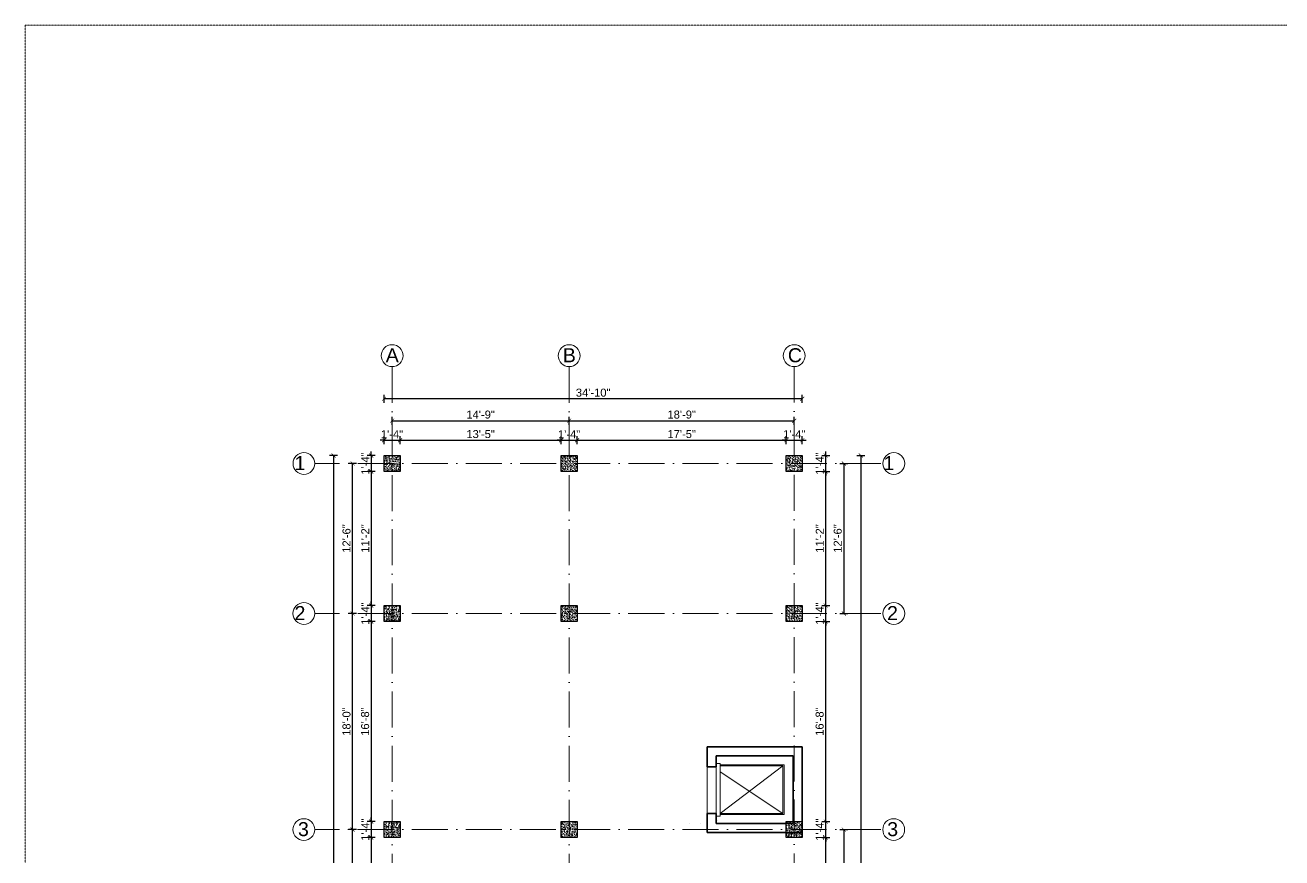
# Model space of a CAD drawing. Header units: inches. Extents: x 10755 to 33653, y -10992 to 10708.
# Drawn here: x 11932 to 13188, y 9876 to 10708 of the extents above; entities that cross this region are included whole.
import ezdxf

# ---------------------------------------------------------------- set-up
doc = ezdxf.new("R2010")
doc.units = ezdxf.units.IN
doc.header["$MEASUREMENT"] = 0
doc.linetypes.add('ACAD_ISO10W100', pattern=[18, 12, -3, 0, -3])
doc.linetypes.add('HIDDEN', pattern=[0.375, 0.25, -0.125])
for name, color, linetype, lineweight in [('beam in plan', 241, 'HIDDEN', 20), ('centerline', 9, 'ACAD_ISO10W100', 5), ('col', 1, 'Continuous', 30), ('dim', 6, 'Continuous', 13), ('DIMINSION', 5, 'Continuous', 15), ('hatch- rcc', 252, 'Continuous', 5), ('railing', 33, 'Continuous', 15), ('STAIRCASE', 143, 'Continuous', 15), ('wall', 1, 'Continuous', 35), ('win sec', 161, 'Continuous', 9)]:
    doc.layers.add(name, color=color, linetype=linetype, lineweight=lineweight)
doc.layers.add('T-TEXT', color=230, linetype='Continuous')
doc.layers.get('DIMINSION').off()
doc.styles.get("Standard").update_dxf_attribs({"font": 'arial.ttf'})
doc.styles.add('suren', font='times.ttf', dxfattribs={"height": 4})
doc.dimstyles.new('S8', dxfattribs={"dimscale": 8, "dimtxt": 1, "dimasz": 0.5, "dimexe": 0.5, "dimexo": 0.5, "dimgap": 0.25, "dimtad": 1, "dimzin": 3, "dimdsep": 46, "dimlunit": 4, "dimtxsty": 'Standard', "dimblk": 'ARCHTICK', "dimcen": 0, "dimclrd": 256, "dimclre": 256, "dimclrt": 6, "dimadec": 0, "dimazin": 0, "dimtfac": 0.5, "dimtix": 1, "dimtmove": 1, "dimatfit": 3, "dimfxl": 0.5, "dimfxlon": 1, "dimfrac": 1, "dimtolj": 1, "dimtzin": 0, "dimarcsym": 1})

# ---------------------------------------------------------------- blocks, each defined once
blk = doc.blocks.new('rwewrwe')
at = {"layer": 'railing', "linetype": 'Continuous', "ltscale": 30}
blk.add_line((179366.9, -4040), (179367.9, -4040), dxfattribs=at)
at = {"layer": 'STAIRCASE', "linetype": 'Continuous', "ltscale": 30}
for p, q in [((179345.9, -4031), (179345.9, -4031)), ((179356.9, -4031), (179356.9, -4031))]:
    blk.add_line(p, q, dxfattribs=at)
at = {"layer": 'wall', "color": 7, "ltscale": 30}
for p, q in [((179364, -3954.2), (179364, -3974.3)), ((179459, -3954.2), (179364, -3954.2)), ((179459, -3963.2), (179459, -3954.2)), ((179373, -3963.2), (179373, -3974.3)), ((179373, -3963.2), (179450, -3963.2)), ((179450, -3963.2), (179450, -4031)), ((179459, -4040), (179459, -3963.2)), ((179364, -3974.3), (179373, -3974.3)), ((179364, -4020.8), (179364, -4040)), ((179373, -4020.8), (179364, -4020.8)), ((179373, -4020.8), (179373, -4031)), ((179373, -4031), (179450, -4031)), ((179459, -4040), (179364, -4040))]:
    blk.add_line(p, q, dxfattribs=at)
at = {"layer": 'wall', "color": 7}
blk.add_line((179373, -4020.8), (179364, -4020.8), dxfattribs=at)
at = {"layer": 'win sec', "color": 7}
for p, q in [((179364, -3974.3), (179364, -4021.7)), ((179377.1, -3970.9), (179373, -3970.9)), ((179373, -3974.3), (179373, -4021.7)), ((179377.1, -4023.7), (179377.1, -3970.9)), ((179377.1, -3972.2), (179441, -3972.2)), ((179377.1, -3973.4), (179439.7, -3973.4)), ((179377.1, -4020.8), (179439.7, -3973.4)), ((179377.1, -3979.4), (179439.7, -4020.8)), ((179439.7, -4020.8), (179439.7, -3973.4)), ((179441, -4022), (179441, -3972.2)), ((179373, -4023.7), (179377.1, -4023.7)), ((179374.4, -4028), (179374.4, -4028)), ((179377.1, -4020.8), (179439.7, -4020.8)), ((179377.1, -4022), (179441, -4022))]:
    blk.add_line(p, q, dxfattribs=at)
blk = doc.blocks.new('ETERWEWE')
at = {"layer": 'hatch- rcc', "linetype": 'Continuous', "ltscale": 30}
h = blk.add_hatch(dxfattribs=at)
h.set_pattern_fill('AR-CONC', color=256, scale=0.5, style=0)
h.set_pattern_definition([(50, (0, 0), (3.586300913, -0.313760675), [0.375, -4.125]), (355, (0, 0), (-0.69375667, 3.76096067), [0.3, -3.3]), (100.4514445, (0.299, -0.026), (2.89254423, 3.447199955), [0.31870096, -3.50571056]), (46.1842, (0, 1), (5.33620665, -0.8275964), [0.5625, -6.1875]), (96.6356355, (0.4447, 0.931), (4.67330973, 4.870593), [0.47805171, -5.2585688]), (351.184164, (0, 1), (4.67330973, 4.870593), [0.45, -4.95]), (21, (0.5, 0.75), (2.98453526, -2.013094453), [0.375, -4.125]), (326, (0.5, 0.75), (1.21657666, 3.625750225), [0.3, -3.3]), (71.4514447, (0.7487, 0.5822), (4.20111188, 1.612655764), [0.31870095, -3.50571056]), (37.5, (0, 0), (0.060799277, 1.664469269), [0, -3.26, 0, -3.35, 0, -3.3125]), (7.5, (0, 0), (1.315347687, 1.97205856), [0, -1.91, 0, -3.185, 0, -1.2625]), (327.5, (-1.115, 0), (2.669112181, -0.112774359), [0, -1.25, 0, -3.9, 0, -5.175]), (317.5, (-1.615, 0), (2.915930847, 0.50052491), [0, -1.625, 0, -2.59, 0, -3.675])])
h.paths.add_polyline_path([(159423.2, -3794.6), (159439.2, -3794.6), (159439.2, -3778.6), (159423.2, -3778.6)])
at = {"layer": 'col', "linetype": 'Continuous', "ltscale": 30}
blk.add_lwpolyline([(159423.2, -3794.6), (159423.2, -3778.6), (159439.2, -3778.6), (159439.2, -3794.6), (159423.2, -3794.6)], dxfattribs=at)
blk = doc.blocks.new('_ArchTick')
at = {"color": 0, "const_width": 0.15}
blk.add_lwpolyline([(-0.5, -0.5), (0.5, 0.5)], dxfattribs=at)
blk = doc.blocks.new('*D2861')
at = {"layer": 'Defpoints', "color": 0, "transparency": 16777216}
for p in [(12306.8, 10293.5), (12290.8, 10278.2), (12306.8, 10278.2)]:
    blk.add_point(p, dxfattribs=at)
at = {"layer": 'dim', "lineweight": -2, "transparency": 16777216}
for p, q in [((12290.8, 10293.5), (12286.8, 10293.5)), ((12290.8, 10289.5), (12290.8, 10297.5)), ((12290.8, 10293.5), (12306.8, 10293.5)), ((12306.8, 10289.5), (12306.8, 10297.5)), ((12306.8, 10293.5), (12310.8, 10293.5))]:
    blk.add_line(p, q, dxfattribs=at)
at = {"layer": 'dim', "lineweight": -2, "transparency": 16777216, "xscale": 4, "yscale": 4, "zscale": 4}
blk.add_blockref('_ArchTick', (12290.8, 10293.5), dxfattribs=at)
at = {"layer": 'dim', "lineweight": -2, "transparency": 16777216, "xscale": 4, "yscale": 4, "zscale": 4, "rotation": 180}
blk.add_blockref('_ArchTick', (12306.8, 10293.5), dxfattribs=at)
at = {"layer": 'dim', "color": 6, "transparency": 16777216, "insert": (12298.8, 10299.5), "char_height": 8, "attachment_point": 5}
blk.add_mtext('\\A1;1\'-4"', dxfattribs=at)
blk = doc.blocks.new('*D2862')
at = {"layer": 'Defpoints', "color": 0, "transparency": 16777216}
for p in [(12467.8, 10293.5), (12306.8, 10278.2), (12467.8, 10278.2)]:
    blk.add_point(p, dxfattribs=at)
at = {"layer": 'dim', "lineweight": -2, "transparency": 16777216}
for p, q in [((12306.8, 10289.5), (12306.8, 10297.5)), ((12306.8, 10293.5), (12467.8, 10293.5)), ((12467.8, 10289.5), (12467.8, 10297.5))]:
    blk.add_line(p, q, dxfattribs=at)
at = {"layer": 'dim', "lineweight": -2, "transparency": 16777216, "xscale": 4, "yscale": 4, "zscale": 4, "rotation": 180}
blk.add_blockref('_ArchTick', (12306.8, 10293.5), dxfattribs=at)
at = {"layer": 'dim', "lineweight": -2, "transparency": 16777216, "xscale": 4, "yscale": 4, "zscale": 4}
blk.add_blockref('_ArchTick', (12467.8, 10293.5), dxfattribs=at)
at = {"layer": 'dim', "color": 6, "transparency": 16777216, "insert": (12387.3, 10299.6), "char_height": 8, "attachment_point": 5}
blk.add_mtext('\\A1;13\'-5"', dxfattribs=at)
blk = doc.blocks.new('*D2863')
at = {"layer": 'Defpoints', "color": 0, "transparency": 16777216}
for p in [(12483.8, 10293.5), (12467.8, 10278.2), (12483.8, 10278.2)]:
    blk.add_point(p, dxfattribs=at)
at = {"layer": 'dim', "lineweight": -2, "transparency": 16777216}
for p, q in [((12467.8, 10293.5), (12463.8, 10293.5)), ((12467.8, 10289.5), (12467.8, 10297.5)), ((12467.8, 10293.5), (12483.8, 10293.5)), ((12483.8, 10289.5), (12483.8, 10297.5)), ((12483.8, 10293.5), (12487.8, 10293.5))]:
    blk.add_line(p, q, dxfattribs=at)
at = {"layer": 'dim', "lineweight": -2, "transparency": 16777216, "xscale": 4, "yscale": 4, "zscale": 4}
blk.add_blockref('_ArchTick', (12467.8, 10293.5), dxfattribs=at)
at = {"layer": 'dim', "lineweight": -2, "transparency": 16777216, "xscale": 4, "yscale": 4, "zscale": 4, "rotation": 180}
blk.add_blockref('_ArchTick', (12483.8, 10293.5), dxfattribs=at)
at = {"layer": 'dim', "color": 6, "transparency": 16777216, "insert": (12475.8, 10299.5), "char_height": 8, "attachment_point": 5}
blk.add_mtext('\\A1;1\'-4"', dxfattribs=at)
blk = doc.blocks.new('*D2864')
at = {"layer": 'Defpoints', "color": 0, "transparency": 16777216}
for p in [(12692.8, 10293.5), (12483.8, 10278.2), (12692.8, 10278.2)]:
    blk.add_point(p, dxfattribs=at)
at = {"layer": 'dim', "lineweight": -2, "transparency": 16777216}
for p, q in [((12483.8, 10289.5), (12483.8, 10297.5)), ((12483.8, 10293.5), (12692.8, 10293.5)), ((12692.8, 10289.5), (12692.8, 10297.5))]:
    blk.add_line(p, q, dxfattribs=at)
at = {"layer": 'dim', "lineweight": -2, "transparency": 16777216, "xscale": 4, "yscale": 4, "zscale": 4, "rotation": 180}
blk.add_blockref('_ArchTick', (12483.8, 10293.5), dxfattribs=at)
at = {"layer": 'dim', "lineweight": -2, "transparency": 16777216, "xscale": 4, "yscale": 4, "zscale": 4}
blk.add_blockref('_ArchTick', (12692.8, 10293.5), dxfattribs=at)
at = {"layer": 'dim', "color": 6, "transparency": 16777216, "insert": (12588.3, 10299.6), "char_height": 8, "attachment_point": 5}
blk.add_mtext('\\A1;17\'-5"', dxfattribs=at)
blk = doc.blocks.new('*D2865')
at = {"layer": 'Defpoints', "color": 0, "transparency": 16777216}
for p in [(12708.8, 10293.5), (12692.8, 10278.2), (12708.8, 10278.2)]:
    blk.add_point(p, dxfattribs=at)
at = {"layer": 'dim', "lineweight": -2, "transparency": 16777216}
for p, q in [((12692.8, 10293.5), (12688.8, 10293.5)), ((12692.8, 10289.5), (12692.8, 10297.5)), ((12692.8, 10293.5), (12708.8, 10293.5)), ((12708.8, 10289.5), (12708.8, 10297.5)), ((12708.8, 10293.5), (12712.8, 10293.5))]:
    blk.add_line(p, q, dxfattribs=at)
at = {"layer": 'dim', "lineweight": -2, "transparency": 16777216, "xscale": 4, "yscale": 4, "zscale": 4}
blk.add_blockref('_ArchTick', (12692.8, 10293.5), dxfattribs=at)
at = {"layer": 'dim', "lineweight": -2, "transparency": 16777216, "xscale": 4, "yscale": 4, "zscale": 4, "rotation": 180}
blk.add_blockref('_ArchTick', (12708.8, 10293.5), dxfattribs=at)
at = {"layer": 'dim', "color": 6, "transparency": 16777216, "insert": (12700.8, 10299.5), "char_height": 8, "attachment_point": 5}
blk.add_mtext('\\A1;1\'-4"', dxfattribs=at)
blk = doc.blocks.new('*D2866')
at = {"layer": 'Defpoints', "color": 0, "transparency": 16777216}
for p in [(12290.8, 10278.2), (12278, 10262.2), (12290.8, 10262.2)]:
    blk.add_point(p, dxfattribs=at)
at = {"layer": 'dim', "lineweight": -2, "transparency": 16777216}
for p, q in [((12282, 10278.2), (12274, 10278.2)), ((12278, 10278.2), (12278, 10282.2)), ((12278, 10278.2), (12278, 10262.2)), ((12282, 10262.2), (12274, 10262.2)), ((12278, 10262.2), (12278, 10258.2))]:
    blk.add_line(p, q, dxfattribs=at)
at = {"layer": 'dim', "lineweight": -2, "transparency": 16777216, "xscale": 4, "yscale": 4, "zscale": 4}
for p, rotation in [((12278, 10278.2), 270), ((12278, 10262.2), 90)]:
    blk.add_blockref('_ArchTick', p, dxfattribs=dict(at, rotation=rotation))
at = {"layer": 'dim', "color": 6, "transparency": 16777216, "insert": (12272, 10270.2), "char_height": 8, "attachment_point": 5, "rotation": 90}
blk.add_mtext('\\A1;1\'-4"', dxfattribs=at)
blk = doc.blocks.new('*D2867')
at = {"layer": 'Defpoints', "color": 0, "transparency": 16777216}
for p in [(12290.8, 10262.2), (12278, 10128.2), (12290.8, 10128.2)]:
    blk.add_point(p, dxfattribs=at)
at = {"layer": 'dim', "lineweight": -2, "transparency": 16777216}
for p, q in [((12282, 10262.2), (12274, 10262.2)), ((12278, 10262.2), (12278, 10128.2)), ((12282, 10128.2), (12274, 10128.2))]:
    blk.add_line(p, q, dxfattribs=at)
at = {"layer": 'dim', "lineweight": -2, "transparency": 16777216, "xscale": 4, "yscale": 4, "zscale": 4}
for p, rotation in [((12278, 10262.2), 90), ((12278, 10128.2), 270)]:
    blk.add_blockref('_ArchTick', p, dxfattribs=dict(at, rotation=rotation))
at = {"layer": 'dim', "color": 6, "transparency": 16777216, "insert": (12272, 10195.2), "char_height": 8, "attachment_point": 5, "rotation": 90}
blk.add_mtext('\\A1;11\'-2"', dxfattribs=at)
blk = doc.blocks.new('*D2868')
at = {"layer": 'Defpoints', "color": 0, "transparency": 16777216}
for p in [(12290.8, 10128.2), (12278, 10112.2), (12290.8, 10112.2)]:
    blk.add_point(p, dxfattribs=at)
at = {"layer": 'dim', "lineweight": -2, "transparency": 16777216}
for p, q in [((12282, 10128.2), (12274, 10128.2)), ((12278, 10128.2), (12278, 10132.2)), ((12278, 10128.2), (12278, 10112.2)), ((12282, 10112.2), (12274, 10112.2)), ((12278, 10112.2), (12278, 10108.2))]:
    blk.add_line(p, q, dxfattribs=at)
at = {"layer": 'dim', "lineweight": -2, "transparency": 16777216, "xscale": 4, "yscale": 4, "zscale": 4}
for p, rotation in [((12278, 10128.2), 270), ((12278, 10112.2), 90)]:
    blk.add_blockref('_ArchTick', p, dxfattribs=dict(at, rotation=rotation))
at = {"layer": 'dim', "color": 6, "transparency": 16777216, "insert": (12272, 10120.2), "char_height": 8, "attachment_point": 5, "rotation": 90}
blk.add_mtext('\\A1;1\'-4"', dxfattribs=at)
blk = doc.blocks.new('*D2869')
at = {"layer": 'Defpoints', "color": 0, "transparency": 16777216}
for p in [(12290.8, 10112.2), (12278, 9912.2), (12290.8, 9912.2)]:
    blk.add_point(p, dxfattribs=at)
at = {"layer": 'dim', "lineweight": -2, "transparency": 16777216}
for p, q in [((12282, 10112.2), (12274, 10112.2)), ((12278, 10112.2), (12278, 9912.2)), ((12282, 9912.2), (12274, 9912.2))]:
    blk.add_line(p, q, dxfattribs=at)
at = {"layer": 'dim', "lineweight": -2, "transparency": 16777216, "xscale": 4, "yscale": 4, "zscale": 4}
for p, rotation in [((12278, 10112.2), 90), ((12278, 9912.2), 270)]:
    blk.add_blockref('_ArchTick', p, dxfattribs=dict(at, rotation=rotation))
at = {"layer": 'dim', "color": 6, "transparency": 16777216, "insert": (12271.9, 10012.2), "char_height": 8, "attachment_point": 5, "rotation": 90}
blk.add_mtext('\\A1;16\'-8"', dxfattribs=at)
blk = doc.blocks.new('*D2870')
at = {"layer": 'Defpoints', "color": 0, "transparency": 16777216}
for p in [(12290.8, 9912.2), (12278, 9896.2), (12290.8, 9896.2)]:
    blk.add_point(p, dxfattribs=at)
at = {"layer": 'dim', "lineweight": -2, "transparency": 16777216}
for p, q in [((12282, 9912.2), (12274, 9912.2)), ((12278, 9912.2), (12278, 9916.2)), ((12278, 9912.2), (12278, 9896.2)), ((12282, 9896.2), (12274, 9896.2)), ((12278, 9896.2), (12278, 9892.2))]:
    blk.add_line(p, q, dxfattribs=at)
at = {"layer": 'dim', "lineweight": -2, "transparency": 16777216, "xscale": 4, "yscale": 4, "zscale": 4}
for p, rotation in [((12278, 9912.2), 270), ((12278, 9896.2), 90)]:
    blk.add_blockref('_ArchTick', p, dxfattribs=dict(at, rotation=rotation))
at = {"layer": 'dim', "color": 6, "transparency": 16777216, "insert": (12272, 9904.2), "char_height": 8, "attachment_point": 5, "rotation": 90}
blk.add_mtext('\\A1;1\'-4"', dxfattribs=at)
blk = doc.blocks.new('*D2871')
at = {"layer": 'Defpoints', "color": 0, "transparency": 16777216}
for p in [(12290.8, 9896.2), (12278, 9727.2), (12290.8, 9727.2)]:
    blk.add_point(p, dxfattribs=at)
at = {"layer": 'dim', "lineweight": -2, "transparency": 16777216}
for p, q in [((12282, 9896.2), (12274, 9896.2)), ((12278, 9896.2), (12278, 9727.2)), ((12282, 9727.2), (12274, 9727.2))]:
    blk.add_line(p, q, dxfattribs=at)
at = {"layer": 'dim', "lineweight": -2, "transparency": 16777216, "xscale": 4, "yscale": 4, "zscale": 4}
for p, rotation in [((12278, 9896.2), 90), ((12278, 9727.2), 270)]:
    blk.add_blockref('_ArchTick', p, dxfattribs=dict(at, rotation=rotation))
at = {"layer": 'dim', "color": 6, "transparency": 16777216, "insert": (12272, 9811.7), "char_height": 8, "attachment_point": 5, "rotation": 90}
blk.add_mtext('\\A1;14\'-1"', dxfattribs=at)
blk = doc.blocks.new('*D2887')
at = {"layer": 'Defpoints', "color": 0, "transparency": 16777216}
for p in [(12708.8, 9896.2), (12732.3, 9896.2), (12708.7, 9727.2)]:
    blk.add_point(p, dxfattribs=at)
at = {"layer": 'dim', "lineweight": -2, "transparency": 16777216}
for p, q in [((12728.3, 9896.2), (12736.3, 9896.2)), ((12732.3, 9727.2), (12732.3, 9896.2)), ((12728.3, 9727.2), (12736.3, 9727.2))]:
    blk.add_line(p, q, dxfattribs=at)
at = {"layer": 'dim', "lineweight": -2, "transparency": 16777216, "xscale": 4, "yscale": 4, "zscale": 4}
for p, rotation in [((12732.3, 9896.2), 90), ((12732.3, 9727.2), 270)]:
    blk.add_blockref('_ArchTick', p, dxfattribs=dict(at, rotation=rotation))
at = {"layer": 'dim', "color": 6, "transparency": 16777216, "insert": (12726.3, 9811.7), "char_height": 8, "attachment_point": 5, "rotation": 90}
blk.add_mtext('\\A1;14\'-1"', dxfattribs=at)
blk = doc.blocks.new('*D2888')
at = {"layer": 'Defpoints', "color": 0, "transparency": 16777216}
for p in [(12708.7, 9912.2), (12732.3, 9912.2), (12708.8, 9896.2)]:
    blk.add_point(p, dxfattribs=at)
at = {"layer": 'dim', "lineweight": -2, "transparency": 16777216}
for p, q in [((12728.3, 9912.2), (12736.3, 9912.2)), ((12732.3, 9912.2), (12732.3, 9916.2)), ((12732.3, 9896.2), (12732.3, 9912.2)), ((12728.3, 9896.2), (12736.3, 9896.2)), ((12732.3, 9896.2), (12732.3, 9892.2))]:
    blk.add_line(p, q, dxfattribs=at)
at = {"layer": 'dim', "lineweight": -2, "transparency": 16777216, "xscale": 4, "yscale": 4, "zscale": 4}
for p, rotation in [((12732.3, 9912.2), 270), ((12732.3, 9896.2), 90)]:
    blk.add_blockref('_ArchTick', p, dxfattribs=dict(at, rotation=rotation))
at = {"layer": 'dim', "color": 6, "transparency": 16777216, "insert": (12726.3, 9904.2), "char_height": 8, "attachment_point": 5, "rotation": 90}
blk.add_mtext('\\A1;1\'-4"', dxfattribs=at)
blk = doc.blocks.new('*D2889')
at = {"layer": 'Defpoints', "color": 0, "transparency": 16777216}
for p in [(12708.8, 10112.2), (12732.3, 10112.2), (12708.7, 9912.2)]:
    blk.add_point(p, dxfattribs=at)
at = {"layer": 'dim', "lineweight": -2, "transparency": 16777216}
for p, q in [((12728.3, 10112.2), (12736.3, 10112.2)), ((12732.3, 9912.2), (12732.3, 10112.2)), ((12728.3, 9912.2), (12736.3, 9912.2))]:
    blk.add_line(p, q, dxfattribs=at)
at = {"layer": 'dim', "lineweight": -2, "transparency": 16777216, "xscale": 4, "yscale": 4, "zscale": 4}
for p, rotation in [((12732.3, 10112.2), 90), ((12732.3, 9912.2), 270)]:
    blk.add_blockref('_ArchTick', p, dxfattribs=dict(at, rotation=rotation))
at = {"layer": 'dim', "color": 6, "transparency": 16777216, "insert": (12726.2, 10012.2), "char_height": 8, "attachment_point": 5, "rotation": 90}
blk.add_mtext('\\A1;16\'-8"', dxfattribs=at)
blk = doc.blocks.new('*D2890')
at = {"layer": 'Defpoints', "color": 0, "transparency": 16777216}
for p in [(12708.8, 10128.2), (12732.3, 10128.2), (12708.8, 10112.2)]:
    blk.add_point(p, dxfattribs=at)
at = {"layer": 'dim', "lineweight": -2, "transparency": 16777216}
for p, q in [((12728.3, 10128.2), (12736.3, 10128.2)), ((12732.3, 10128.2), (12732.3, 10132.2)), ((12732.3, 10112.2), (12732.3, 10128.2)), ((12728.3, 10112.2), (12736.3, 10112.2)), ((12732.3, 10112.2), (12732.3, 10108.2))]:
    blk.add_line(p, q, dxfattribs=at)
at = {"layer": 'dim', "lineweight": -2, "transparency": 16777216, "xscale": 4, "yscale": 4, "zscale": 4}
for p, rotation in [((12732.3, 10128.2), 270), ((12732.3, 10112.2), 90)]:
    blk.add_blockref('_ArchTick', p, dxfattribs=dict(at, rotation=rotation))
at = {"layer": 'dim', "color": 6, "transparency": 16777216, "insert": (12726.3, 10120.2), "char_height": 8, "attachment_point": 5, "rotation": 90}
blk.add_mtext('\\A1;1\'-4"', dxfattribs=at)
blk = doc.blocks.new('*D2891')
at = {"layer": 'Defpoints', "color": 0, "transparency": 16777216}
for p in [(12708.8, 10262.2), (12732.3, 10262.2), (12708.8, 10128.2)]:
    blk.add_point(p, dxfattribs=at)
at = {"layer": 'dim', "lineweight": -2, "transparency": 16777216}
for p, q in [((12728.3, 10262.2), (12736.3, 10262.2)), ((12732.3, 10128.2), (12732.3, 10262.2)), ((12728.3, 10128.2), (12736.3, 10128.2))]:
    blk.add_line(p, q, dxfattribs=at)
at = {"layer": 'dim', "lineweight": -2, "transparency": 16777216, "xscale": 4, "yscale": 4, "zscale": 4}
for p, rotation in [((12732.3, 10262.2), 90), ((12732.3, 10128.2), 270)]:
    blk.add_blockref('_ArchTick', p, dxfattribs=dict(at, rotation=rotation))
at = {"layer": 'dim', "color": 6, "transparency": 16777216, "insert": (12726.3, 10195.2), "char_height": 8, "attachment_point": 5, "rotation": 90}
blk.add_mtext('\\A1;11\'-2"', dxfattribs=at)
blk = doc.blocks.new('*D2892')
at = {"layer": 'Defpoints', "color": 0, "transparency": 16777216}
for p in [(12708.8, 10278.2), (12732.3, 10278.2), (12708.8, 10262.2)]:
    blk.add_point(p, dxfattribs=at)
at = {"layer": 'dim', "lineweight": -2, "transparency": 16777216}
for p, q in [((12728.3, 10278.2), (12736.3, 10278.2)), ((12732.3, 10278.2), (12732.3, 10282.2)), ((12732.3, 10262.2), (12732.3, 10278.2)), ((12728.3, 10262.2), (12736.3, 10262.2)), ((12732.3, 10262.2), (12732.3, 10258.2))]:
    blk.add_line(p, q, dxfattribs=at)
at = {"layer": 'dim', "lineweight": -2, "transparency": 16777216, "xscale": 4, "yscale": 4, "zscale": 4}
for p, rotation in [((12732.3, 10278.2), 270), ((12732.3, 10262.2), 90)]:
    blk.add_blockref('_ArchTick', p, dxfattribs=dict(at, rotation=rotation))
at = {"layer": 'dim', "color": 6, "transparency": 16777216, "insert": (12726.3, 10270.2), "char_height": 8, "attachment_point": 5, "rotation": 90}
blk.add_mtext('\\A1;1\'-4"', dxfattribs=at)
blk = doc.blocks.new('*D2893')
at = {"layer": 'Defpoints', "color": 0, "transparency": 16777216}
for p in [(12708.8, 10270.2), (12708.8, 10120.2), (12750.4, 10120.2)]:
    blk.add_point(p, dxfattribs=at)
at = {"layer": 'dim', "lineweight": -2, "transparency": 16777216}
for p, q in [((12746.4, 10270.2), (12754.4, 10270.2)), ((12750.4, 10270.2), (12750.4, 10120.2)), ((12746.4, 10120.2), (12754.4, 10120.2))]:
    blk.add_line(p, q, dxfattribs=at)
at = {"layer": 'dim', "lineweight": -2, "transparency": 16777216, "xscale": 4, "yscale": 4, "zscale": 4}
for p, rotation in [((12750.4, 10270.2), 90), ((12750.4, 10120.2), 270)]:
    blk.add_blockref('_ArchTick', p, dxfattribs=dict(at, rotation=rotation))
at = {"layer": 'dim', "color": 6, "transparency": 16777216, "insert": (12744.3, 10195.2), "char_height": 8, "attachment_point": 5, "rotation": 90}
blk.add_mtext('\\A1;12\'-6"', dxfattribs=at)
blk = doc.blocks.new('*D2894')
at = {"layer": 'Defpoints', "color": 0, "transparency": 16777216}
for p in [(32974.1, 10120.2), (12708.8, 9904.2), (33015.6, 9904.2)]:
    blk.add_point(p, dxfattribs=at)
at = {"layer": 'dim', "lineweight": -2, "transparency": 16777216}
for p, q in [((33011.6, 10120.2), (33019.6, 10120.2)), ((33015.6, 10120.2), (33015.6, 9904.2)), ((33011.6, 9904.2), (33019.6, 9904.2))]:
    blk.add_line(p, q, dxfattribs=at)
at = {"layer": 'dim', "lineweight": -2, "transparency": 16777216, "xscale": 4, "yscale": 4, "zscale": 4}
for p, rotation in [((33015.6, 10120.2), 90), ((33015.6, 9904.2), 270)]:
    blk.add_blockref('_ArchTick', p, dxfattribs=dict(at, rotation=rotation))
at = {"layer": 'dim', "color": 6, "transparency": 16777216, "insert": (33009.6, 10012.2), "char_height": 8, "attachment_point": 5, "rotation": 90}
blk.add_mtext('\\A1;18\'-0"', dxfattribs=at)
blk = doc.blocks.new('*D2895')
at = {"layer": 'Defpoints', "color": 0, "transparency": 16777216}
for p in [(12708.8, 9904.2), (12708.7, 9719.2), (12750.4, 9719.2)]:
    blk.add_point(p, dxfattribs=at)
at = {"layer": 'dim', "lineweight": -2, "transparency": 16777216}
for p, q in [((12746.4, 9904.2), (12754.4, 9904.2)), ((12750.4, 9904.2), (12750.4, 9719.2)), ((12746.4, 9719.2), (12754.4, 9719.2))]:
    blk.add_line(p, q, dxfattribs=at)
at = {"layer": 'dim', "lineweight": -2, "transparency": 16777216, "xscale": 4, "yscale": 4, "zscale": 4}
for p, rotation in [((12750.4, 9904.2), 90), ((12750.4, 9719.2), 270)]:
    blk.add_blockref('_ArchTick', p, dxfattribs=dict(at, rotation=rotation))
at = {"layer": 'dim', "color": 6, "transparency": 16777216, "insert": (12744.3, 9811.7), "char_height": 8, "attachment_point": 5, "rotation": 90}
blk.add_mtext('\\A1;15\'-5"', dxfattribs=at)
blk = doc.blocks.new('*D2901')
at = {"layer": 'Defpoints', "color": 0, "transparency": 16777216}
for p in [(12259.4, 9904.2), (12290.8, 9904.2), (12290.8, 9719.2)]:
    blk.add_point(p, dxfattribs=at)
at = {"layer": 'dim', "lineweight": -2, "transparency": 16777216}
for p, q in [((12263.4, 9904.2), (12255.4, 9904.2)), ((12259.4, 9719.2), (12259.4, 9904.2)), ((12263.4, 9719.2), (12255.4, 9719.2))]:
    blk.add_line(p, q, dxfattribs=at)
at = {"layer": 'dim', "lineweight": -2, "transparency": 16777216, "xscale": 4, "yscale": 4, "zscale": 4}
for p, rotation in [((12259.4, 9904.2), 90), ((12259.4, 9719.2), 270)]:
    blk.add_blockref('_ArchTick', p, dxfattribs=dict(at, rotation=rotation))
at = {"layer": 'dim', "color": 6, "transparency": 16777216, "insert": (12253.3, 9811.7), "char_height": 8, "attachment_point": 5, "rotation": 90}
blk.add_mtext('\\A1;15\'-5"', dxfattribs=at)
blk = doc.blocks.new('*D2849')
at = {"layer": 'Defpoints', "color": 0, "transparency": 16777216}
for p in [(12259.4, 10120.2), (12290.8, 10120.2), (12290.8, 9904.2)]:
    blk.add_point(p, dxfattribs=at)
at = {"layer": 'dim', "lineweight": -2, "transparency": 16777216}
for p, q in [((12263.4, 10120.2), (12255.4, 10120.2)), ((12259.4, 9904.2), (12259.4, 10120.2)), ((12263.4, 9904.2), (12255.4, 9904.2))]:
    blk.add_line(p, q, dxfattribs=at)
at = {"layer": 'dim', "lineweight": -2, "transparency": 16777216, "xscale": 4, "yscale": 4, "zscale": 4}
for p, rotation in [((12259.4, 10120.2), 90), ((12259.4, 9904.2), 270)]:
    blk.add_blockref('_ArchTick', p, dxfattribs=dict(at, rotation=rotation))
at = {"layer": 'dim', "color": 6, "transparency": 16777216, "insert": (12253.3, 10012.2), "char_height": 8, "attachment_point": 5, "rotation": 90}
blk.add_mtext('\\A1;18\'-0"', dxfattribs=at)
blk = doc.blocks.new('*D2850')
at = {"layer": 'Defpoints', "color": 0, "transparency": 16777216}
for p in [(12259.4, 10270.2), (12290.8, 10270.2), (12290.8, 10120.2)]:
    blk.add_point(p, dxfattribs=at)
at = {"layer": 'dim', "lineweight": -2, "transparency": 16777216}
for p, q in [((12263.4, 10270.2), (12255.4, 10270.2)), ((12259.4, 10120.2), (12259.4, 10270.2)), ((12263.4, 10120.2), (12255.4, 10120.2))]:
    blk.add_line(p, q, dxfattribs=at)
at = {"layer": 'dim', "lineweight": -2, "transparency": 16777216, "xscale": 4, "yscale": 4, "zscale": 4}
for p, rotation in [((12259.4, 10270.2), 90), ((12259.4, 10120.2), 270)]:
    blk.add_blockref('_ArchTick', p, dxfattribs=dict(at, rotation=rotation))
at = {"layer": 'dim', "color": 6, "transparency": 16777216, "insert": (12253.3, 10195.2), "char_height": 8, "attachment_point": 5, "rotation": 90}
blk.add_mtext('\\A1;12\'-6"', dxfattribs=at)
blk = doc.blocks.new('*D2851')
at = {"layer": 'Defpoints', "color": 0, "transparency": 16777216}
for p in [(12475.8, 10313), (12298.8, 10278.2), (12475.8, 10278.2)]:
    blk.add_point(p, dxfattribs=at)
at = {"layer": 'dim', "lineweight": -2, "transparency": 16777216}
for p, q in [((12298.8, 10309), (12298.8, 10317)), ((12475.8, 10309), (12475.8, 10317)), ((12298.8, 10313), (12475.8, 10313))]:
    blk.add_line(p, q, dxfattribs=at)
at = {"layer": 'dim', "lineweight": -2, "transparency": 16777216, "xscale": 4, "yscale": 4, "zscale": 4, "rotation": 180}
blk.add_blockref('_ArchTick', (12298.8, 10313), dxfattribs=at)
at = {"layer": 'dim', "lineweight": -2, "transparency": 16777216, "xscale": 4, "yscale": 4, "zscale": 4}
blk.add_blockref('_ArchTick', (12475.8, 10313), dxfattribs=at)
at = {"layer": 'dim', "color": 6, "transparency": 16777216, "insert": (12387.3, 10319.1), "char_height": 8, "attachment_point": 5}
blk.add_mtext('\\A1;14\'-9"', dxfattribs=at)
blk = doc.blocks.new('*D2852')
at = {"layer": 'Defpoints', "color": 0, "transparency": 16777216}
for p in [(12700.8, 10313), (12475.8, 10278.2), (12700.8, 10278.2)]:
    blk.add_point(p, dxfattribs=at)
at = {"layer": 'dim', "lineweight": -2, "transparency": 16777216}
for p, q in [((12475.8, 10309), (12475.8, 10317)), ((12700.8, 10309), (12700.8, 10317)), ((12475.8, 10313), (12700.8, 10313))]:
    blk.add_line(p, q, dxfattribs=at)
at = {"layer": 'dim', "lineweight": -2, "transparency": 16777216, "xscale": 4, "yscale": 4, "zscale": 4, "rotation": 180}
blk.add_blockref('_ArchTick', (12475.8, 10313), dxfattribs=at)
at = {"layer": 'dim', "lineweight": -2, "transparency": 16777216, "xscale": 4, "yscale": 4, "zscale": 4}
blk.add_blockref('_ArchTick', (12700.8, 10313), dxfattribs=at)
at = {"layer": 'dim', "color": 6, "transparency": 16777216, "insert": (12588.3, 10319.1), "char_height": 8, "attachment_point": 5}
blk.add_mtext('\\A1;18\'-9"', dxfattribs=at)
blk = doc.blocks.new('*D2853')
at = {"layer": 'Defpoints', "color": 0, "transparency": 16777216}
for p in [(12708.8, 10278.2), (12708.8, 9279.2), (12767.3, 9279.2)]:
    blk.add_point(p, dxfattribs=at)
at = {"layer": 'dim', "lineweight": -2, "transparency": 16777216}
for p, q in [((12763.3, 10278.2), (12771.3, 10278.2)), ((12767.3, 10278.2), (12767.3, 9279.2)), ((12763.3, 9279.2), (12771.3, 9279.2))]:
    blk.add_line(p, q, dxfattribs=at)
at = {"layer": 'dim', "lineweight": -2, "transparency": 16777216, "xscale": 4, "yscale": 4, "zscale": 4}
for p, rotation in [((12767.3, 10278.2), 90), ((12767.3, 9279.2), 270)]:
    blk.add_blockref('_ArchTick', p, dxfattribs=dict(at, rotation=rotation))
at = {"layer": 'dim', "color": 6, "transparency": 16777216, "insert": (12761.2, 9778.7), "char_height": 8, "attachment_point": 5, "rotation": 90}
blk.add_mtext('\\A1;83\'-3"', dxfattribs=at)
blk = doc.blocks.new('*D2854')
at = {"layer": 'Defpoints', "color": 0, "transparency": 16777216}
for p in [(12290.8, 10334.9), (12708.8, 10278.2), (12290.8, 3498.1)]:
    blk.add_point(p, dxfattribs=at)
at = {"layer": 'dim', "lineweight": -2, "transparency": 16777216}
for p, q in [((12290.8, 10330.9), (12290.8, 10338.9)), ((12708.8, 10330.9), (12708.8, 10338.9)), ((12708.8, 10334.9), (12290.8, 10334.9))]:
    blk.add_line(p, q, dxfattribs=at)
at = {"layer": 'dim', "lineweight": -2, "transparency": 16777216, "xscale": 4, "yscale": 4, "zscale": 4, "rotation": 180}
blk.add_blockref('_ArchTick', (12290.8, 10334.9), dxfattribs=at)
at = {"layer": 'dim', "lineweight": -2, "transparency": 16777216, "xscale": 4, "yscale": 4, "zscale": 4}
blk.add_blockref('_ArchTick', (12708.8, 10334.9), dxfattribs=at)
at = {"layer": 'dim', "color": 6, "transparency": 16777216, "insert": (12499.8, 10341), "char_height": 8, "attachment_point": 5}
blk.add_mtext('\\A1;34\'-10"', dxfattribs=at)
blk = doc.blocks.new('*D2855')
at = {"layer": 'Defpoints', "color": 0, "transparency": 16777216}
for p in [(12290.8, 10278.2), (12240.3, 9279.2), (12290.8, 9279.2)]:
    blk.add_point(p, dxfattribs=at)
at = {"layer": 'dim', "lineweight": -2, "transparency": 16777216}
for p, q in [((12244.3, 10278.2), (12236.3, 10278.2)), ((12240.3, 10278.2), (12240.3, 9279.2)), ((12244.3, 9279.2), (12236.3, 9279.2))]:
    blk.add_line(p, q, dxfattribs=at)
at = {"layer": 'dim', "lineweight": -2, "transparency": 16777216, "xscale": 4, "yscale": 4, "zscale": 4}
for p, rotation in [((12240.3, 10278.2), 90), ((12240.3, 9279.2), 270)]:
    blk.add_blockref('_ArchTick', p, dxfattribs=dict(at, rotation=rotation))
at = {"layer": 'dim', "color": 6, "transparency": 16777216, "insert": (12234.2, 9778.7), "char_height": 8, "attachment_point": 5, "rotation": 90}
blk.add_mtext('\\A1;83\'-3"', dxfattribs=at)

msp = doc.modelspace()

# ---------------------------------------------------------------- linework, layer by layer
at = {"layer": 'beam in plan'}
msp.add_lwpolyline([(14201.065, 10708.449), (11932.012, 10708.449), (11932.012, 8940.224), (14201.065, 8940.224)], close=True, dxfattribs=at)
at = {"layer": 'centerline', "ltscale": 3}
for p, q in [((12298.824, 10366.788), (12298.824, 9178.45)), ((12475.824, 10366.788), (12475.824, 9178.45)), ((12700.772, 10367.105), (12700.772, 9178.45)), ((12787.362, 10270.246), (12221.593, 10270.246)), ((12787.36, 10120.246), (12221.591, 10120.246)), ((12787.246, 9904.246), (12221.477, 9904.246))]:
    msp.add_line(p, q, dxfattribs=at)
at = {"layer": 'centerline', "linetype": 'Continuous'}
for centre in [(12298.824, 10378.016), (12475.824, 10378.016), (12700.772, 10378.016), (12210.681, 10270.246), (12800.332, 10270.246), (12210.679, 10120.246), (12800.331, 10120.246), (12210.566, 9904.246), (12800.217, 9904.246)]:
    msp.add_circle(centre, 10.912, dxfattribs=at)

# ---------------------------------------------------------------- block references
at = {"layer": 'DIMINSION', "linetype": 'Continuous'}
for p in [(-147132.403, 14056.828), (-147132.403, 14056.828), (-146955.403, 14056.828), (-146955.403, 14056.828), (-146730.456, 14056.828), (-146730.456, 14056.828), (-147132.405, 13906.828), (-147132.405, 13906.828), (-146955.405, 13906.828), (-146955.405, 13906.828), (-146730.457, 13906.828), (-146730.457, 13906.828), (-147132.405, 13690.828), (-147132.405, 13690.828), (-146955.405, 13690.828), (-146955.405, 13690.828), (-146730.457, 13690.828), (-146730.457, 13690.828)]:
    msp.add_blockref('ETERWEWE', p, dxfattribs=at)
at = {"layer": 'wall', "linetype": 'Continuous'}
msp.add_blockref('rwewrwe', (-166750.276, 13941.284), dxfattribs=at)

# ---------------------------------------------------------------- texts
at = {"layer": 'T-TEXT', "ltscale": 100, "char_height": 14, "width": 12.94397, "style": 'suren'}
for s, insert, attachment_point in [('{\\fArial|b0|i0|c0|p34;A}', (12292.466, 10385.454), 1), ('{\\fArial|b0|i0|c0|p34;B}', (12469.466, 10385.454), 1), ('{\\fArial|b0|i0|c0|p34;C}', (12694.413, 10385.454), 1), ('{\\fArial|b0|i0|c0|p34;1}', (12212.167, 10277.684), 3), ('{\\fArial|b0|i0|c0|p34;1}', (12800.892, 10277.684), 3), ('{\\fArial|b0|i0|c0|p34;2}', (12212.166, 10127.684), 3), ('{\\fArial|b0|i0|c0|p34;2}', (12804.428, 10127.684), 3), ('{\\fArial|b0|i0|c0|p34;3}', (12215.609, 9911.684), 3), ('{\\fArial|b0|i0|c0|p34;3}', (12804.623, 9911.684), 3)]:
    msp.add_mtext(s, dxfattribs=dict(at, insert=insert, attachment_point=attachment_point))

# ---------------------------------------------------------------- dimensions: what is measured, and where the dimension line sits
at = {"layer": 'dim'}
for base, p1, p2, picture, middle in [((12290.828, 10334.906), (12708.775, 10278.246), (12290.828, 3498.131), '*D2854', (12499.801, 10340.993)), ((12475.828, 10312.993), (12298.828, 10278.246), (12475.828, 10278.246), '*D2851', (12387.328, 10319.077)), ((12700.772, 10312.993), (12475.828, 10278.246), (12700.772, 10278.246), '*D2852', (12588.3, 10319.077)), ((12306.828, 10293.503), (12290.828, 10278.246), (12306.828, 10278.246), '*D2861', (12298.828, 10299.519)), ((12467.828, 10293.503), (12306.828, 10278.246), (12467.828, 10278.246), '*D2862', (12387.328, 10299.59)), ((12483.828, 10293.503), (12467.828, 10278.246), (12483.828, 10278.246), '*D2863', (12475.828, 10299.519)), ((12692.775, 10293.503), (12483.828, 10278.246), (12692.775, 10278.246), '*D2864', (12588.301, 10299.587)), ((12708.775, 10293.503), (12692.775, 10278.246), (12708.775, 10278.246), '*D2865', (12700.775, 10299.519))]:
    dim = msp.add_linear_dim(base=base, p1=p1, p2=p2, dimstyle='S8', dxfattribs=at)
    dim.commit()
    dim.dimension.update_dxf_attribs({"geometry": picture, "text_midpoint": middle})
for base, p1, p2, picture, middle in [((12240.276, 9279.246), (12290.828, 10278.246), (12290.826, 9279.246), '*D2855', (12234.189, 9778.746)), ((12277.995, 10262.246), (12290.828, 10278.246), (12290.828, 10262.246), '*D2866', (12271.979, 10270.246)), ((12767.307, 9279.246), (12708.775, 10278.246), (12708.773, 9279.246), '*D2853', (12761.22, 9778.746)), ((12732.313, 10278.246), (12708.775, 10262.246), (12708.775, 10278.246), '*D2892', (12726.297, 10270.246)), ((12259.422, 10270.246), (12290.826, 10120.246), (12290.828, 10270.246), '*D2850', (12253.337, 10195.246)), ((12277.995, 10128.246), (12290.828, 10262.246), (12290.826, 10128.246), '*D2867', (12271.979, 10195.246)), ((12732.313, 10262.246), (12708.773, 10128.246), (12708.775, 10262.246), '*D2891', (12726.297, 10195.246)), ((12750.365, 10120.246), (12708.775, 10270.246), (12708.775, 10120.246), '*D2893', (12744.281, 10195.246)), ((12277.995, 10112.246), (12290.826, 10128.246), (12290.826, 10112.246), '*D2868', (12271.979, 10120.246)), ((12732.313, 10128.246), (12708.773, 10112.246), (12708.773, 10128.246), '*D2890', (12726.297, 10120.246)), ((12259.422, 10120.246), (12290.826, 9904.246), (12290.826, 10120.246), '*D2849', (12253.337, 10012.246)), ((12277.995, 9912.246), (12290.826, 10112.246), (12290.826, 9912.246), '*D2869', (12271.911, 10012.246)), ((12732.313, 10112.246), (12708.686, 9912.246), (12708.773, 10112.246), '*D2889', (12726.228, 10012.246)), ((33015.649, 9904.246), (32974.059, 10120.246), (12708.773, 9904.246), '*D2894', (33009.564, 10012.246)), ((12277.995, 9896.246), (12290.826, 9912.246), (12290.826, 9896.246), '*D2870', (12271.979, 9904.246)), ((12732.313, 9912.246), (12708.773, 9896.246), (12708.686, 9912.246), '*D2888', (12726.297, 9904.246)), ((12259.422, 9904.246), (12290.826, 9719.246), (12290.826, 9904.246), '*D2901', (12253.337, 9811.746)), ((12750.365, 9719.246), (12708.773, 9904.246), (12708.695, 9719.246), '*D2895', (12744.281, 9811.746)), ((12277.995, 9727.246), (12290.826, 9896.246), (12290.826, 9727.246), '*D2871', (12271.979, 9811.746)), ((12732.313, 9896.246), (12708.695, 9727.246), (12708.773, 9896.246), '*D2887', (12726.297, 9811.746))]:
    dim = msp.add_linear_dim(base=base, p1=p1, p2=p2, angle=90, dimstyle='S8', dxfattribs=at)
    dim.commit()
    dim.dimension.update_dxf_attribs({"geometry": picture, "text_midpoint": middle})

doc.saveas('drawing.dxf')
